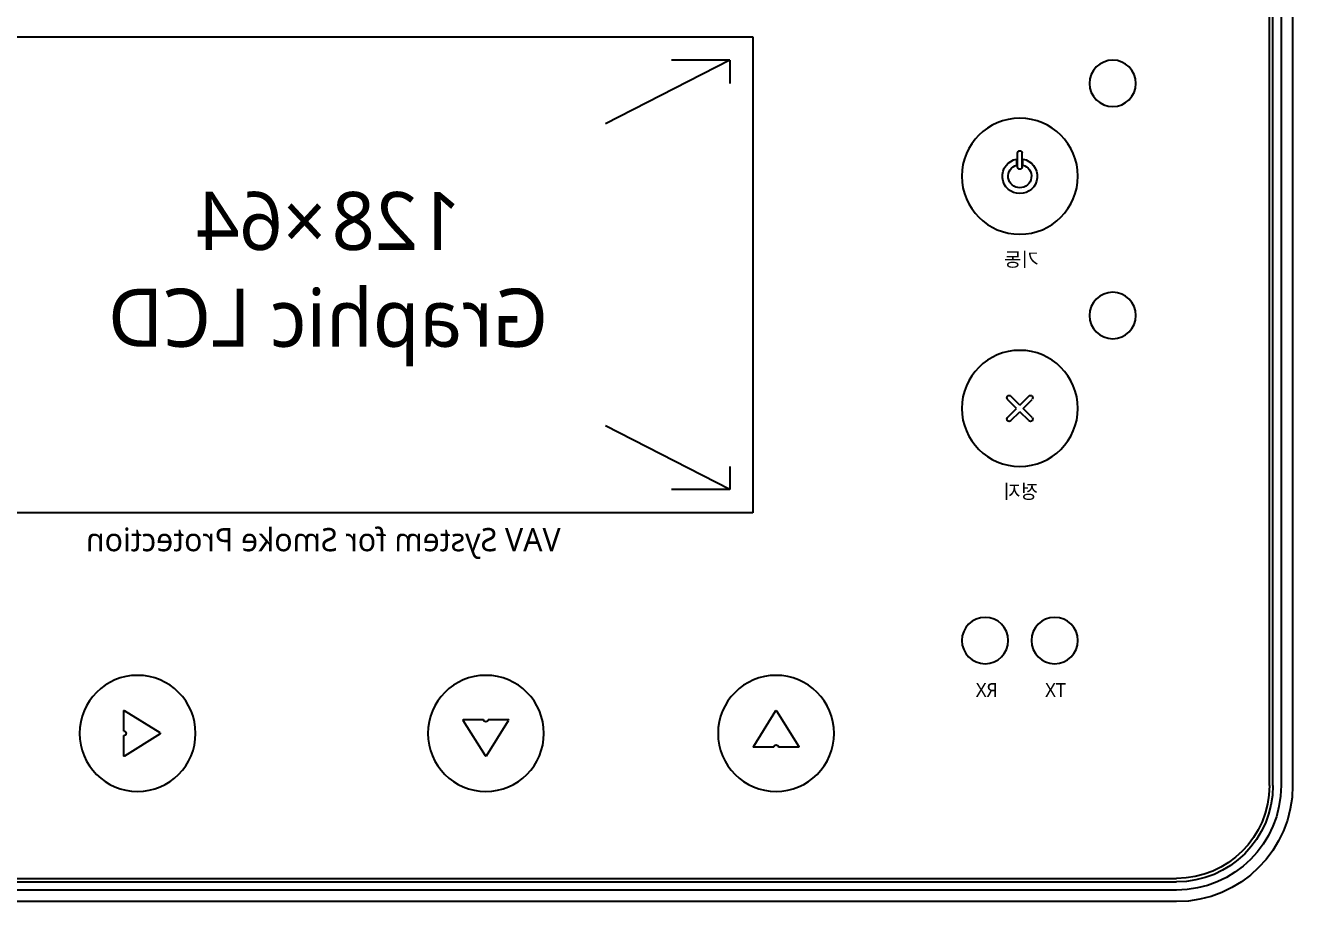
# Model space of a CAD drawing. Header units: millimetres. Extents: x 8533 to 164433, y 5768 to 115327.
# Drawn here: x 49205 to 49333.5, y 26849.1 to 26938 of the extents above; entities that cross this region are included whole.
import ezdxf

# ---------------------------------------------------------------- set-up
doc = ezdxf.new("R2010")
doc.units = ezdxf.units.MM
doc.header["$LTSCALE"] = 250
doc.layers.add('G-ENP 인버터 판넬', color=255, linetype='Continuous')
doc.styles.get("Standard").update_dxf_attribs({"font": ''})
doc.styles.get('Standard').set_extended_font_data('Malgun Gothic')

# ---------------------------------------------------------------- blocks, each defined once
blk = doc.blocks.new('240808_벽부형 인버터')
at = {"layer": 'G-ENP 인버터 판넬'}
for p, q in [((-142.16, 600.61), (-142.16, 484.52)), ((-140.48, 600.61), (-140.48, 484.52)), ((-139.3, 484.52), (-139.3, 600.61)), ((-138.8, 484.52), (-138.8, 600.61)), ((-63.93, 593.04), (-63.93, 524.06)), ((63.93, 593.04), (-63.93, 593.04)), ((-60.57, 589.67), (-60.57, 586.31)), ((-60.57, 589.67), (-52.15, 589.67)), ((-60.57, 589.67), (-42.56, 580.42)), ((-103.05, 574.49), (-103.05, 575.32)), ((-102.96, 574.19), (-102.96, 576.21)), ((-102.29, 574.19), (-102.29, 576.21)), ((-102.2, 574.49), (-102.2, 575.32)), ((-104.41, 540.98), (-104.41, 540.98)), ((-103.1, 539.2), (-104.41, 540.51)), ((-102.62, 539.68), (-103.93, 540.98)), ((-102.62, 539.68), (-101.32, 540.98)), ((-102.15, 539.2), (-100.84, 540.51)), ((-100.84, 540.98), (-100.84, 540.98)), ((-104.41, 537.89), (-103.1, 539.2)), ((-103.93, 537.42), (-102.62, 538.72)), ((-101.32, 537.42), (-102.62, 538.72)), ((-100.84, 537.89), (-102.15, 539.2)), ((-100.84, 537.42), (-100.84, 537.42)), ((-60.57, 527.42), (-42.56, 536.68)), ((-60.57, 530.79), (-60.57, 527.42)), ((-60.57, 527.42), (-52.15, 527.42)), ((-63.93, 524.06), (63.93, 524.06)), ((-67.37, 495.34), (-70.58, 490.2)), ((-67.22, 495.34), (-64.01, 490.2)), ((-25.57, 494.11), (-28.45, 494.11)), ((-22.02, 494.11), (-24.9, 494.11)), ((21.98, 492.17), (27.13, 495.38)), ((27.25, 492.43), (27.25, 495.31)), ((-25.31, 488.84), (-28.52, 493.98)), ((-25.16, 488.84), (-21.95, 493.98)), ((21.98, 492.02), (27.13, 488.81)), ((27.25, 488.88), (27.25, 491.76)), ((-70.51, 490.08), (-67.63, 490.08)), ((-66.96, 490.08), (-64.08, 490.08)), ((125.34, 471.06), (-125.34, 471.06)), ((125.34, 470.56), (-125.34, 470.56)), ((-125.34, 469.38), (125.34, 469.38)), ((-125.34, 467.7), (125.34, 467.7))]:
    blk.add_line(p, q, dxfattribs=at)
for centre, radius in [((-116.08, 586.31), 3.36), ((-102.62, 572.85), 8.41), ((-116.08, 552.66), 3.36), ((-102.62, 539.2), 8.41), ((-107.67, 505.55), 3.36), ((-97.58, 505.55), 3.36), ((-67.29, 492.09), 8.41), ((-25.24, 492.09), 8.41), ((25.24, 492.09), 8.41)]:
    blk.add_circle(centre, radius, dxfattribs=at)
for centre, radius, start, end in [((-102.62, 572.85), 2.52, 100.0494, 79.9506), ((-103.06, 575.32), 0.0168, 0, 100.0494), ((-102.62, 576.21), 0.336, 0, 180), ((-102.19, 575.32), 0.0168, 79.9506, 180), ((-102.62, 572.85), 1.68, 104.9174, 75.0826), ((-103.06, 574.49), 0.0168, 284.9174, 0), ((-102.62, 574.19), 0.336, 180, 0), ((-102.19, 574.49), 0.0168, 180, 255.0826), ((-104.17, 540.75), 0.336, 135, 225), ((-104.17, 540.75), 0.336, 45, 135), ((-101.08, 540.75), 0.336, 45, 135), ((-101.08, 540.75), 0.336, 315, 45), ((-104.17, 537.65), 0.336, 135, 225), ((-104.17, 537.65), 0.336, 225, 315), ((-101.08, 537.65), 0.336, 225, 315), ((-101.08, 537.65), 0.336, 315, 45), ((-67.29, 495.3), 0.0841, 32.0054, 147.9946), ((-28.45, 494.03), 0.0841, 90, 212.0054), ((-25.24, 494.11), 0.336, 180, 0), ((-22.02, 494.03), 0.0841, 327.9946, 90), ((27.17, 495.31), 0.0841, 0, 122.0054), ((27.25, 492.09), 0.336, 90, 270), ((-67.29, 490.08), 0.336, 0, 180), ((22.03, 492.09), 0.0841, 122.0054, 237.9946), ((-70.51, 490.16), 0.0841, 147.9946, 270), ((-64.08, 490.16), 0.0841, 270, 32.0054), ((-25.24, 488.89), 0.0841, 212.0054, 327.9946), ((27.17, 488.88), 0.0841, 237.9946, 0), ((-125.34, 484.52), 16.82, 180, 270), ((-125.34, 484.52), 15.14, 180, 270), ((-125.34, 484.52), 13.96, 180, 270), ((-125.34, 484.52), 13.46, 180, 270)]:
    blk.add_arc(centre, radius, start, end, dxfattribs=at)
for s, height, p in [('128', 8.412, (-21.68, 562.16)), ('×64', 8.412, (-2.07, 562.16)), ('기동', 2.019, (-105.39, 559.78)), ('Graphic LCD', 8.4119, (-34.25, 548.13)), ('정지', 2.019, (-105.27, 526.13)), ('VAV System for Smoke Protection', 3.3647, (-36.07, 518.49)), ('TX', 2.019, (-109.3, 497.37)), ('RX', 2.019, (-99.43, 497.37))]:
    blk.add_text(s, height=height, dxfattribs=at).set_placement(p)

msp = doc.modelspace()

# ---------------------------------------------------------------- block references
at = {"layer": 'G-ENP 인버터 판넬', "xscale": -0.7, "yscale": 0.7, "zscale": 0.7}
msp.add_blockref('240808_벽부형 인버터', (49234.03, 26521.71), dxfattribs=at)

doc.saveas('drawing.dxf')
